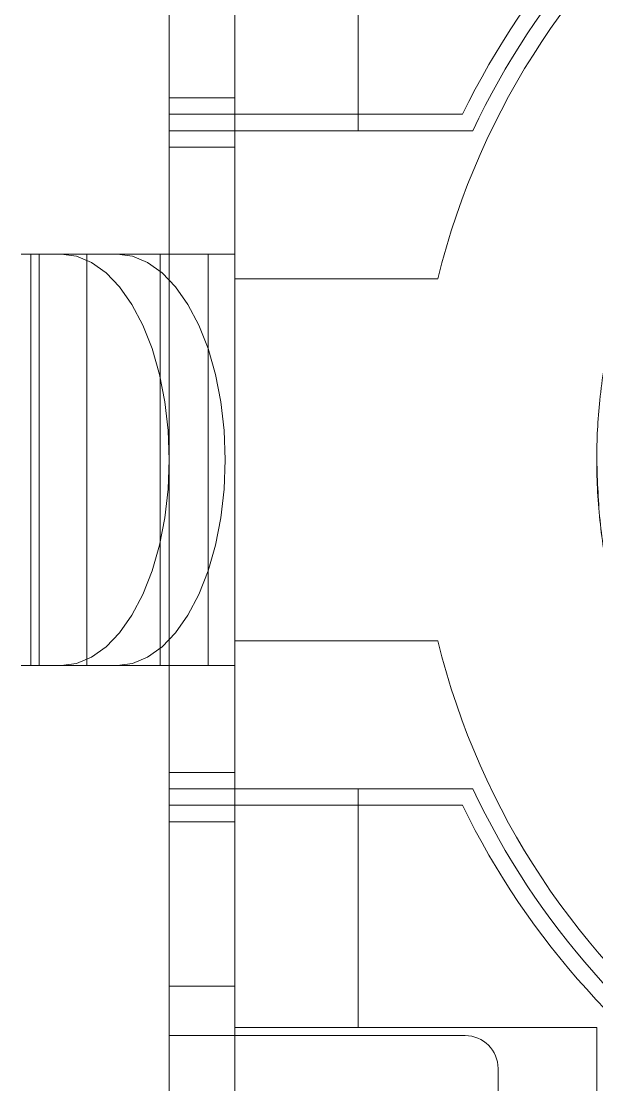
# Model space of a CAD drawing. Header units: millimetres. Extents: x 469 to 651, y 431 to 523.
# Drawn here: x 625.65 to 629.15, y 489.43 to 495.89 of the extents above; entities that cross this region are included whole.
import ezdxf

# ---------------------------------------------------------------- set-up
doc = ezdxf.new("R2010")
doc.units = ezdxf.units.MM

msp = doc.modelspace()

# ---------------------------------------------------------------- linework, layer by layer
at = {"color": 7, "linetype": 'Continuous', "lineweight": 15}
for p, q in [((626.5477, 498.3289), (626.5477, 495.3289)), ((626.9477, 498.3289), (626.9477, 495.3289)), ((626.9477, 495.2289), (626.9477, 496.6789)), ((627.6977, 495.2289), (627.6977, 496.6789)), ((626.5477, 495.4289), (626.5477, 496.4289)), ((626.9477, 495.4289), (626.9477, 496.4289)), ((626.5477, 495.1289), (626.5477, 495.4289)), ((626.5477, 495.4289), (626.9477, 495.4289)), ((626.9477, 495.1289), (626.9477, 495.4289)), ((626.5477, 495.3289), (626.9477, 495.3289)), ((626.9477, 495.3289), (626.5477, 495.3289)), ((626.5477, 495.3289), (626.5477, 491.1289)), ((626.9477, 495.3289), (628.3315, 495.3289)), ((626.9477, 495.3289), (626.9477, 495.2289)), ((626.9477, 491.1289), (626.9477, 495.3289)), ((628.3945, 495.2289), (626.5477, 495.2289)), ((626.5477, 495.2289), (626.5477, 491.2289)), ((626.5477, 495.2289), (626.9477, 495.2289)), ((626.9477, 494.4789), (626.9477, 495.2289)), ((626.9477, 495.2289), (627.6977, 495.2289)), ((626.9477, 495.2289), (628.3945, 495.2289)), ((626.9477, 494.3289), (626.9477, 495.2289)), ((626.5477, 494.4789), (626.5477, 495.1289)), ((626.5477, 495.1289), (626.9477, 495.1289)), ((626.9477, 494.4789), (626.9477, 495.1289)), ((625.7568, 494.4789), (625.6485, 494.4789)), ((625.7073, 494.4789), (625.7073, 491.9789)), ((625.7073, 494.4789), (625.8914, 494.4789)), ((625.7568, 491.9789), (625.7568, 494.4789)), ((626.4932, 494.4789), (625.7568, 494.4789)), ((625.8914, 494.4789), (626.2318, 494.4789)), ((626.0477, 494.4789), (626.7842, 494.4789)), ((626.0477, 491.9789), (626.0477, 494.4789)), ((626.2318, 494.4789), (626.0477, 494.4789)), ((626.4932, 494.4789), (626.4932, 491.9789)), ((626.4932, 494.4789), (626.5477, 494.4789)), ((626.5477, 491.9789), (626.5477, 494.4789)), ((626.5477, 494.4789), (626.9477, 494.4789)), ((626.7842, 494.4789), (626.9477, 494.4789)), ((626.7842, 491.9789), (626.7842, 494.4789)), ((626.9477, 494.4789), (626.9477, 491.9789)), ((628.1812, 494.3289), (626.9477, 494.3289)), ((626.9477, 494.3289), (626.9477, 492.1289)), ((626.9477, 492.1289), (628.1812, 492.1289)), ((626.9477, 491.2289), (626.9477, 492.1289)), ((625.7568, 491.9789), (625.6485, 491.9789)), ((625.7073, 491.9789), (625.8914, 491.9789)), ((626.4932, 491.9789), (625.7568, 491.9789)), ((625.8914, 491.9789), (626.2318, 491.9789)), ((626.0477, 491.9789), (626.7842, 491.9789)), ((626.2318, 491.9789), (626.0477, 491.9789)), ((626.5477, 491.9789), (626.4932, 491.9789)), ((626.5477, 491.3289), (626.5477, 491.9789)), ((626.9477, 491.9789), (626.5477, 491.9789)), ((626.7842, 491.9789), (626.9477, 491.9789)), ((626.9477, 491.2289), (626.9477, 491.9789)), ((626.9477, 491.9789), (626.9477, 491.3289)), ((626.5477, 491.0289), (626.5477, 491.3289)), ((626.5477, 491.3289), (626.9477, 491.3289)), ((626.9477, 491.3289), (626.9477, 491.0289)), ((626.5477, 491.2289), (628.3945, 491.2289)), ((626.5477, 491.2289), (626.9477, 491.2289)), ((626.9477, 491.2289), (627.6977, 491.2289)), ((626.9477, 489.7789), (626.9477, 491.2289)), ((626.9477, 491.2289), (626.9477, 491.1289)), ((628.3945, 491.2289), (626.9477, 491.2289)), ((627.6977, 489.7789), (627.6977, 491.2289)), ((626.5477, 491.1289), (626.5477, 488.1289)), ((626.9477, 491.1289), (626.5477, 491.1289)), ((626.5477, 491.1289), (626.9477, 491.1289)), ((628.3315, 491.1289), (626.9477, 491.1289)), ((626.9477, 491.1289), (626.9477, 488.1289)), ((626.5477, 490.0289), (626.5477, 491.0289)), ((626.5477, 491.0289), (626.9477, 491.0289)), ((626.9477, 491.0289), (626.9477, 490.0289)), ((626.5477, 489.7289), (626.5477, 490.0289)), ((626.5477, 490.0289), (626.9477, 490.0289)), ((626.9477, 490.0289), (626.9477, 489.7289)), ((626.9477, 489.7789), (627.6977, 489.7789)), ((626.9477, 489.7289), (626.9477, 489.7789)), ((627.6977, 489.7789), (629.1477, 489.7789)), ((629.1477, 489.7789), (629.1477, 488.0289)), ((626.5477, 488.5289), (626.5477, 489.7289)), ((626.5477, 489.7289), (626.9477, 489.7289)), ((626.5477, 489.7289), (626.9477, 489.7289)), ((628.3477, 489.7289), (626.9477, 489.7289)), ((626.9477, 489.7289), (626.9477, 488.5289)), ((628.5477, 489.5289), (628.5477, 488.7289))]:
    msp.add_line(p, q, dxfattribs=at)
at = {"color": 7, "linetype": 'Continuous', "lineweight": 15, "flags": 128}
for points in [[(625.8914, 491.9789), (625.9848, 491.9916), (626.0763, 492.0295), (626.1641, 492.0918), (626.2462, 492.1773), (626.3212, 492.2842), (626.3874, 492.4103), (626.4435, 492.5531), (626.4884, 492.7096), (626.5211, 492.8767), (626.5411, 493.051), (626.5477, 493.2289), (626.5411, 493.4068), (626.5211, 493.581), (626.4884, 493.7481), (626.4435, 493.9047), (626.3874, 494.0475), (626.3212, 494.1736), (626.2462, 494.2804), (626.1641, 494.3659), (626.0763, 494.4282), (625.9848, 494.4662), (625.8914, 494.4789)], [(626.2318, 491.9789), (626.3252, 491.9916), (626.4167, 492.0295), (626.5045, 492.0918), (626.5867, 492.1773), (626.6616, 492.2842), (626.7278, 492.4103), (626.784, 492.5531), (626.8288, 492.7096), (626.8616, 492.8767), (626.8815, 493.051), (626.8882, 493.2289), (626.8815, 493.4068), (626.8616, 493.581), (626.8288, 493.7481), (626.784, 493.9047), (626.7278, 494.0475), (626.6616, 494.1736), (626.5867, 494.2804), (626.5045, 494.3659), (626.4167, 494.4282), (626.3252, 494.4662), (626.2318, 494.4789)]]:
    msp.add_lwpolyline(points, dxfattribs=at)
at = {"color": 7, "linetype": 'Continuous', "lineweight": 15}
for centre, radius, start, end in [((632.6477, 493.2289), 4.8, 25.94448, 154.05552), ((632.6477, 493.2289), 4.8, 25.94448, 154.05552), ((632.6477, 493.2289), 4.7, 25.18434, 154.81566), ((632.6477, 493.2289), 4.7, 25.18434, 154.81566), ((632.6477, 493.2289), 4.6, 10.64846, 166.16478), ((632.6477, 493.2289), 4.6, 10.64846, 166.16478), ((632.6477, 493.2289), 4.6, 193.83522, 349.35154), ((632.6477, 493.2289), 4.6, 193.83522, 349.35154), ((632.6477, 493.2289), 4.7, 205.18434, 334.81566), ((632.6477, 493.2289), 4.7, 205.18434, 334.81566), ((632.6477, 493.2289), 4.8, 205.94448, 334.05552), ((632.6477, 493.2289), 4.8, 205.94448, 334.05552), ((628.3477, 489.5289), 0.2, 0, 90), ((628.3477, 489.5289), 0.2, 0, 90)]:
    msp.add_arc(centre, radius, start, end, dxfattribs=at)
msp.add_open_spline([(629.1477, 493.229), (629.1521, 493.0979), (629.1608, 492.8352), (629.2296, 492.4465), (629.3379, 492.0675), (629.4898, 491.7035), (629.681, 491.3587), (629.9093, 491.0371), (630.1731, 490.7439), (630.4677, 490.4818), (630.7896, 490.2539), (631.1356, 490.0646), (631.5003, 489.9149), (631.8795, 489.8065), (632.2687, 489.7424), (632.6625, 489.7219), (633.0562, 489.7452), (633.4446, 489.8136), (633.823, 489.9246), (634.1867, 490.077), (634.5306, 490.2701), (634.8508, 490.5002), (635.1436, 490.7644), (635.4041, 491.0606), (635.6301, 491.3837), (635.8189, 491.73), (635.9666, 492.0957), (636.0729, 492.4754), (636.1346, 492.855), (636.1546, 493.2386), (636.1326, 493.6226), (636.0663, 494.0114), (635.9574, 494.3904), (635.8056, 494.7543), (635.6144, 495.0992), (635.3861, 495.4208), (635.1223, 495.714), (634.8277, 495.9761), (634.5058, 496.2039), (634.1598, 496.3932), (633.795, 496.5429), (633.4158, 496.6513), (633.0266, 496.7154), (632.6328, 496.7359), (632.2392, 496.7126), (631.8507, 496.6441), (631.4724, 496.5331), (631.1086, 496.3807), (630.7648, 496.1875), (630.4445, 495.9575), (630.1517, 495.6932), (629.8913, 495.3971), (629.6653, 495.0739), (629.4765, 494.7277), (629.3288, 494.362), (629.2225, 493.9822), (629.1608, 493.6026), (629.1408, 493.2191), (629.1628, 492.8352), (629.2291, 492.4464), (629.3381, 492.0674), (629.4899, 491.7034), (629.6811, 491.3585), (629.9094, 491.0369), (630.1732, 490.7437), (630.4679, 490.4816), (630.7898, 490.2538), (631.1358, 490.0645), (631.5006, 489.9148), (631.8798, 489.8064), (632.269, 489.7424), (632.6628, 489.7219), (633.0565, 489.7452), (633.4449, 489.8136), (633.8232, 489.9247), (634.187, 490.0771), (634.5308, 490.2703), (634.8511, 490.5004), (635.1439, 490.7647), (635.4043, 491.0608), (635.6303, 491.384), (635.819, 491.7303), (635.9669, 492.096), (636.0724, 492.4757), (636.1365, 492.8553), (636.1441, 493.1076), (636.1477, 493.2289)], degree=3, knots=[0, 0, 0, 0, 0.011924, 0.023885, 0.035809, 0.047733, 0.059695, 0.071618, 0.083543, 0.095505, 0.10743, 0.119354, 0.131316, 0.14324, 0.155165, 0.167127, 0.179051, 0.190976, 0.202938, 0.214862, 0.226786, 0.238749, 0.250673, 0.262597, 0.27456, 0.286484, 0.298409, 0.310371, 0.322295, 0.333335, 0.345259, 0.357221, 0.369145, 0.381069, 0.393031, 0.404955, 0.416879, 0.428841, 0.440765, 0.45269, 0.464652, 0.476577, 0.488501, 0.500463, 0.512387, 0.524312, 0.536274, 0.548199, 0.560123, 0.572085, 0.584009, 0.595934, 0.607896, 0.61982, 0.631745, 0.643707, 0.655631, 0.666665, 0.67859, 0.690553, 0.702478, 0.714403, 0.726366, 0.738291, 0.750215, 0.762177, 0.774102, 0.786026, 0.797989, 0.809913, 0.821838, 0.8338, 0.845725, 0.857649, 0.869612, 0.881536, 0.893461, 0.905423, 0.917348, 0.929272, 0.941235, 0.953159, 0.965083, 0.977046, 0.98897, 1, 1, 1, 1], dxfattribs=at)

doc.saveas('drawing.dxf')
